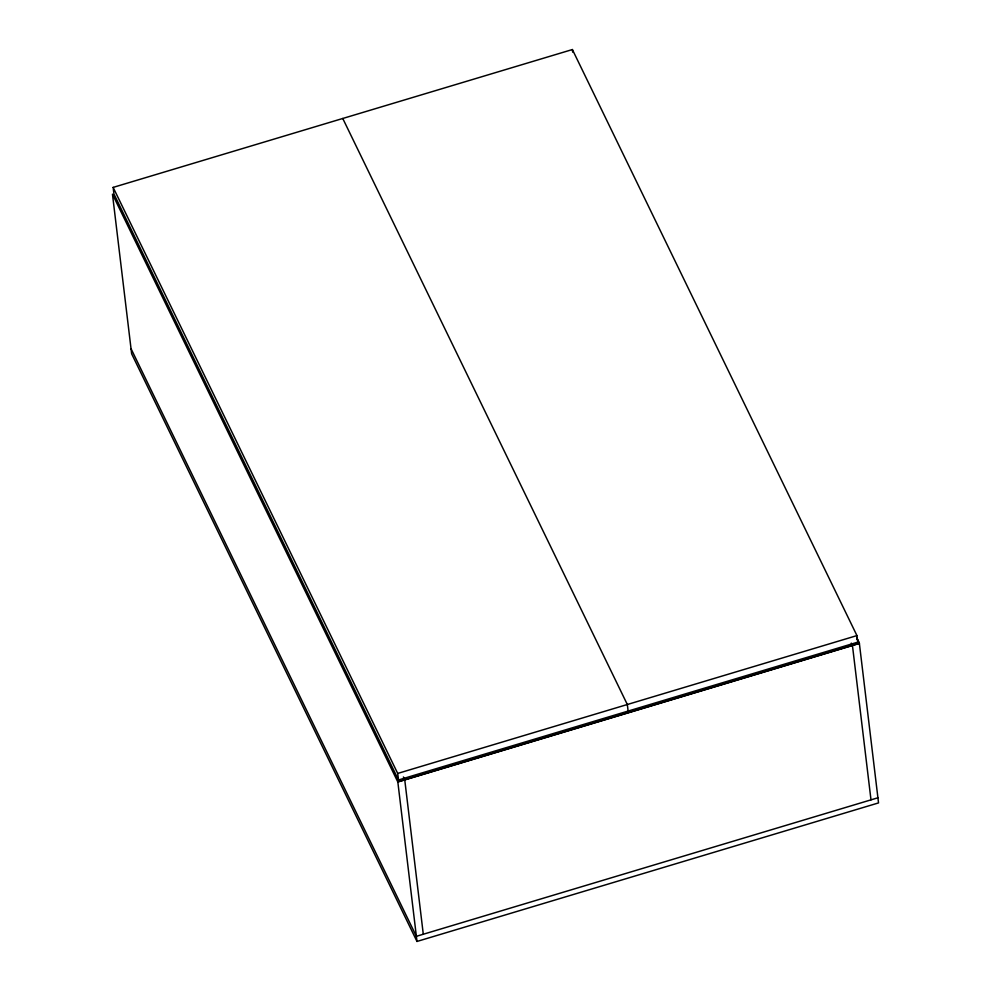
<?xml version="1.0" encoding="UTF-8"?>
<svg xmlns="http://www.w3.org/2000/svg" width="991" height="991" viewBox="0 0 991 991"><rect width="100%" height="100%" fill="white"/><g stroke="black" fill="none" stroke-linecap="round" stroke-linejoin="round"><path stroke-width="1.49" d="M113.147 187.398L572.377 49.55L856.942 635.59L857.735 642.156L398.493 779.991L113.928 193.951L113.147 187.398L397.713 773.438L398.493 779.991M397.713 773.438L856.942 635.59M859.358 643.283L397.812 781.825L416.988 941.45L878.534 802.908L859.358 643.283L856.658 637.721M877.915 797.78L416.369 936.322L131.023 348.671M856.67 637.894L859.383 643.456L397.837 781.998L112.466 194.186L131.642 353.799L416.988 941.45M851.281 643.134L852.458 645.537M342.762 118.474L627.328 704.514L628.121 711.067M403.387 776.969L404.762 779.917M852.433 645.364L870.99 799.861M572.377 49.55L572.687 52.176M404.737 779.756L423.293 934.24"/></g></svg>
